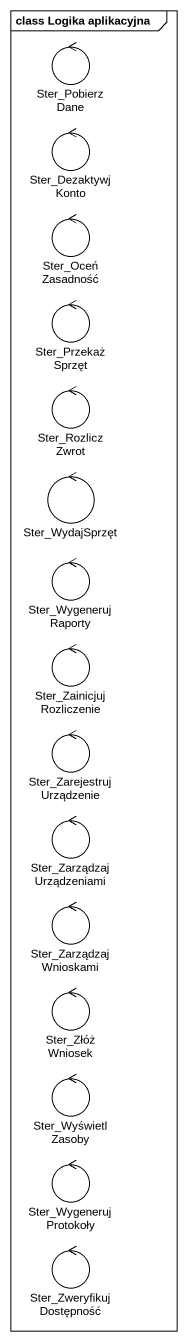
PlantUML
@startuml
mainframe class Logika aplikacyjna
control Ster_PobierzDane
control Ster_DezaktywjKonto
control Ster_OceńZasadność
control Ster_PrzekażSprzęt
control Ster_RozliczZwrot
control Ster_WydajSprzęt
control Ster_WygenerujRaporty
control Ster_ZainicjujRozliczenie
control Ster_ZarejestrujUrządzenie
control Ster_ZarządzajUrządzeniami
control Ster_ZarządzajWnioskami
control Ster_ZłóżWniosek
control Ster_WyświetlZasoby
control Ster_WygenerujProtokoły
control Ster_ZweryfikujDostępność
@enduml
